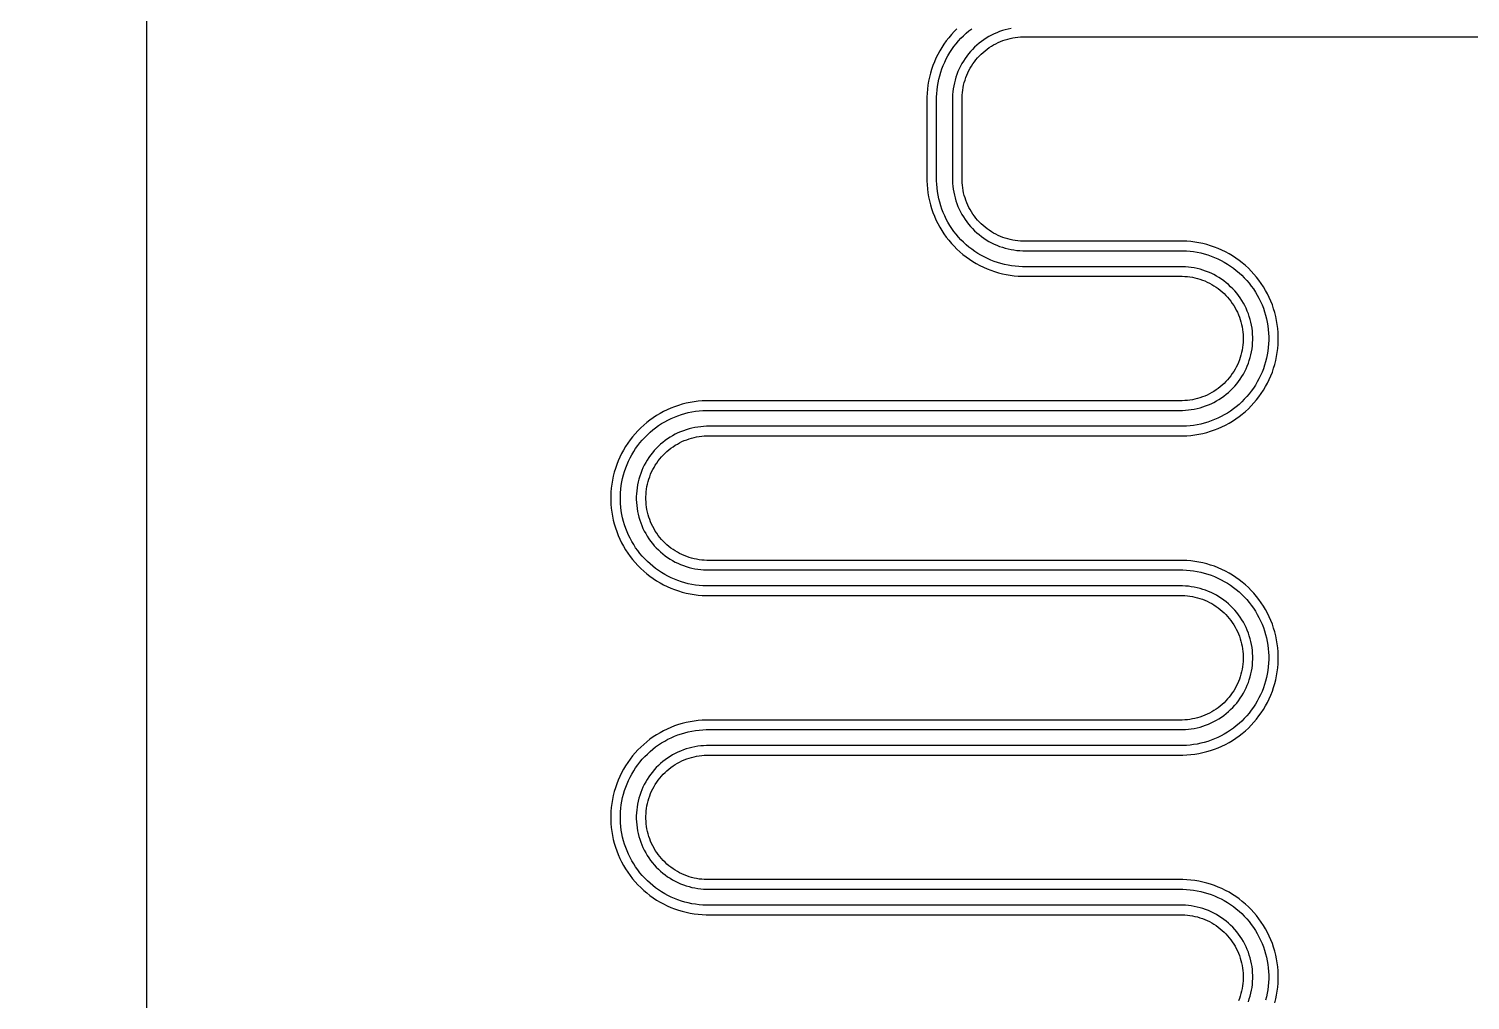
# Model space of a CAD drawing. Extents: x -3354 to 6958, y 9496 to 19808.
# Drawn here: x -1625 to -722, y 14012 to 14620 of the extents above; entities that cross this region are included whole.
import ezdxf

# ---------------------------------------------------------------- set-up
doc = ezdxf.new("R2010")
doc.units = 0
doc.layers.add('L1D0', color=3, linetype='CONTINUOUS')

msp = doc.modelspace()

# ---------------------------------------------------------------- linework, layer by layer
at = {"layer": 'L1D0'}
for points in [[(-2851.17, 15903.013), (-2851.17, 13403.013), (-1551.17, 13403.013), (-1551.17, 14637.013)], [(-1043.412, 14620.038), (-1045.195, 14618.255), (-1046.903, 14616.399), (-1048.533, 14614.475), (-1050.082, 14612.485), (-1051.547, 14610.432), (-1052.927, 14608.321), (-1054.218, 14606.155), (-1055.418, 14603.937), (-1056.526, 14601.671), (-1057.539, 14599.362), (-1058.455, 14597.012), (-1059.274, 14594.627), (-1059.994, 14592.21), (-1060.613, 14589.765), (-1061.13, 14587.297), (-1061.546, 14584.81), (-1061.858, 14582.307), (-1062.066, 14579.794), (-1062.17, 14577.274), (-1062.17, 14524.752), (-1062.066, 14522.232), (-1061.858, 14519.719), (-1061.546, 14517.216), (-1061.13, 14514.729), (-1060.613, 14512.261), (-1059.994, 14509.816), (-1059.274, 14507.399), (-1058.455, 14505.014), (-1057.539, 14502.664), (-1056.526, 14500.355), (-1055.418, 14498.089), (-1054.218, 14495.871), (-1052.927, 14493.705), (-1051.547, 14491.594), (-1050.082, 14489.541), (-1048.533, 14487.551), (-1046.903, 14485.627), (-1045.195, 14483.771), (-1043.412, 14481.988), (-1041.556, 14480.28), (-1039.632, 14478.65), (-1037.642, 14477.101), (-1035.589, 14475.636), (-1033.478, 14474.256), (-1031.312, 14472.965), (-1029.094, 14471.765), (-1026.828, 14470.657), (-1024.519, 14469.644), (-1022.169, 14468.728), (-1019.784, 14467.909), (-1017.367, 14467.189), (-1014.922, 14466.57), (-1012.454, 14466.053), (-1009.967, 14465.637), (-1007.464, 14465.325), (-1004.951, 14465.117), (-1002.431, 14465.013), (-902.165, 14465.013), (-900.554, 14464.946), (-898.947, 14464.813), (-897.347, 14464.614), (-895.757, 14464.348), (-894.179, 14464.018), (-892.616, 14463.622), (-891.07, 14463.162), (-889.545, 14462.638), (-888.043, 14462.052), (-886.567, 14461.404), (-885.118, 14460.696), (-883.7, 14459.929), (-882.315, 14459.103), (-880.965, 14458.222), (-879.653, 14457.285), (-878.381, 14456.294), (-877.15, 14455.252), (-875.964, 14454.16), (-874.824, 14453.02), (-873.732, 14451.834), (-872.69, 14450.603), (-871.699, 14449.331), (-870.762, 14448.019), (-869.881, 14446.669), (-869.055, 14445.284), (-868.288, 14443.866), (-867.58, 14442.417), (-866.932, 14440.941), (-866.346, 14439.439), (-865.822, 14437.914), (-865.362, 14436.368), (-864.966, 14434.805), (-864.636, 14433.227), (-864.37, 14431.637), (-864.171, 14430.037), (-864.038, 14428.43), (-863.971, 14426.819), (-863.971, 14425.207), (-864.038, 14423.596), (-864.171, 14421.989), (-864.37, 14420.389), (-864.636, 14418.799), (-864.966, 14417.221), (-865.362, 14415.658), (-865.822, 14414.112), (-866.346, 14412.587), (-866.932, 14411.085), (-867.58, 14409.609), (-868.288, 14408.16), (-869.055, 14406.742), (-869.881, 14405.357), (-870.762, 14404.007), (-871.699, 14402.695), (-872.69, 14401.423), (-873.732, 14400.192), (-874.824, 14399.006), (-875.964, 14397.866), (-877.15, 14396.774), (-878.381, 14395.732), (-879.653, 14394.741), (-880.965, 14393.804), (-882.315, 14392.923), (-883.7, 14392.097), (-885.118, 14391.33), (-886.567, 14390.622), (-888.043, 14389.974), (-889.545, 14389.388), (-891.07, 14388.864), (-892.616, 14388.404), (-894.179, 14388.008), (-895.757, 14387.678), (-897.347, 14387.412), (-898.947, 14387.213), (-900.554, 14387.08), (-902.165, 14387.013), (-1200.63, 14387.013), (-1203.15, 14386.909), (-1205.663, 14386.701), (-1208.166, 14386.389), (-1210.653, 14385.973), (-1213.121, 14385.456), (-1215.566, 14384.837), (-1217.983, 14384.117), (-1220.368, 14383.298), (-1222.718, 14382.382), (-1225.027, 14381.369), (-1227.293, 14380.261), (-1229.511, 14379.061), (-1231.677, 14377.77), (-1233.788, 14376.39), (-1235.841, 14374.925), (-1237.831, 14373.376), (-1239.755, 14371.746), (-1241.611, 14370.038), (-1243.394, 14368.255), (-1245.102, 14366.399), (-1246.732, 14364.475), (-1248.281, 14362.485), (-1249.746, 14360.432), (-1251.126, 14358.321), (-1252.417, 14356.155), (-1253.617, 14353.937), (-1254.725, 14351.671), (-1255.738, 14349.362), (-1256.654, 14347.012), (-1257.473, 14344.627), (-1258.193, 14342.21), (-1258.812, 14339.765), (-1259.329, 14337.297), (-1259.745, 14334.81), (-1260.057, 14332.307), (-1260.265, 14329.794), (-1260.369, 14327.274), (-1260.369, 14324.752), (-1260.265, 14322.232), (-1260.057, 14319.719), (-1259.745, 14317.216), (-1259.329, 14314.729), (-1258.812, 14312.261), (-1258.193, 14309.816), (-1257.473, 14307.399), (-1256.654, 14305.014), (-1255.738, 14302.664), (-1254.725, 14300.355), (-1253.617, 14298.089), (-1252.417, 14295.871), (-1251.126, 14293.705), (-1249.746, 14291.594), (-1248.281, 14289.541), (-1246.732, 14287.551), (-1245.102, 14285.627), (-1243.394, 14283.771), (-1241.611, 14281.988), (-1239.755, 14280.28), (-1237.831, 14278.65), (-1235.841, 14277.101), (-1233.788, 14275.636), (-1231.677, 14274.256), (-1229.511, 14272.965), (-1227.293, 14271.765), (-1225.027, 14270.657), (-1222.718, 14269.644), (-1220.368, 14268.728), (-1217.983, 14267.909), (-1215.566, 14267.189), (-1213.121, 14266.57), (-1210.653, 14266.053), (-1208.166, 14265.637), (-1205.663, 14265.325), (-1203.15, 14265.117), (-1200.63, 14265.013), (-902.165, 14265.013), (-900.554, 14264.946), (-898.947, 14264.813), (-897.347, 14264.614), (-895.757, 14264.348), (-894.179, 14264.018), (-892.616, 14263.622), (-891.07, 14263.162), (-889.545, 14262.638), (-888.043, 14262.052), (-886.567, 14261.404), (-885.118, 14260.696), (-883.7, 14259.929), (-882.315, 14259.103), (-880.965, 14258.222), (-879.653, 14257.285), (-878.381, 14256.294), (-877.15, 14255.252), (-875.964, 14254.16), (-874.824, 14253.02), (-873.732, 14251.834), (-872.69, 14250.603), (-871.699, 14249.331), (-870.762, 14248.019), (-869.881, 14246.669), (-869.055, 14245.284), (-868.288, 14243.866), (-867.58, 14242.417), (-866.932, 14240.941), (-866.346, 14239.439), (-865.822, 14237.914), (-865.362, 14236.368), (-864.966, 14234.805), (-864.636, 14233.227), (-864.37, 14231.637), (-864.171, 14230.037), (-864.038, 14228.43), (-863.971, 14226.819), (-863.971, 14225.207), (-864.038, 14223.596), (-864.171, 14221.989), (-864.37, 14220.389), (-864.636, 14218.799), (-864.966, 14217.221), (-865.362, 14215.658), (-865.822, 14214.112), (-866.346, 14212.587), (-866.932, 14211.085), (-867.58, 14209.609), (-868.288, 14208.16), (-869.055, 14206.742), (-869.881, 14205.357), (-870.762, 14204.007), (-871.699, 14202.695), (-872.69, 14201.423), (-873.732, 14200.192), (-874.824, 14199.006), (-875.964, 14197.866), (-877.15, 14196.774), (-878.381, 14195.732), (-879.653, 14194.741), (-880.965, 14193.804), (-882.315, 14192.923), (-883.7, 14192.097), (-885.118, 14191.33), (-886.567, 14190.622), (-888.043, 14189.974), (-889.545, 14189.388), (-891.07, 14188.864), (-892.616, 14188.404), (-894.179, 14188.008), (-895.757, 14187.678), (-897.347, 14187.412), (-898.947, 14187.213), (-900.554, 14187.08), (-902.165, 14187.013), (-1200.63, 14187.013), (-1203.15, 14186.909), (-1205.663, 14186.701), (-1208.166, 14186.389), (-1210.653, 14185.973), (-1213.121, 14185.456), (-1215.566, 14184.837), (-1217.983, 14184.117), (-1220.368, 14183.298), (-1222.718, 14182.382), (-1225.027, 14181.369), (-1227.293, 14180.261), (-1229.511, 14179.061), (-1231.677, 14177.77), (-1233.788, 14176.39), (-1235.841, 14174.925), (-1237.831, 14173.376), (-1239.755, 14171.746), (-1241.611, 14170.038), (-1243.394, 14168.255), (-1245.102, 14166.399), (-1246.732, 14164.475), (-1248.281, 14162.485), (-1249.746, 14160.432), (-1251.126, 14158.321), (-1252.417, 14156.155), (-1253.617, 14153.937), (-1254.725, 14151.671), (-1255.738, 14149.362), (-1256.654, 14147.012), (-1257.473, 14144.627), (-1258.193, 14142.21), (-1258.812, 14139.765), (-1259.329, 14137.297), (-1259.745, 14134.81), (-1260.057, 14132.307), (-1260.265, 14129.794), (-1260.369, 14127.274), (-1260.369, 14124.752), (-1260.265, 14122.232), (-1260.057, 14119.719), (-1259.745, 14117.216), (-1259.329, 14114.729), (-1258.812, 14112.261), (-1258.193, 14109.816), (-1257.473, 14107.399), (-1256.654, 14105.014), (-1255.738, 14102.664), (-1254.725, 14100.355), (-1253.617, 14098.089), (-1252.417, 14095.871), (-1251.126, 14093.705), (-1249.746, 14091.594), (-1248.281, 14089.541), (-1246.732, 14087.551), (-1245.102, 14085.627), (-1243.394, 14083.771), (-1241.611, 14081.988), (-1239.755, 14080.28), (-1237.831, 14078.65), (-1235.841, 14077.101), (-1233.788, 14075.636), (-1231.677, 14074.256), (-1229.511, 14072.965), (-1227.293, 14071.765), (-1225.027, 14070.657), (-1222.718, 14069.644), (-1220.368, 14068.728), (-1217.983, 14067.909), (-1215.566, 14067.189), (-1213.121, 14066.57), (-1210.653, 14066.053), (-1208.166, 14065.637), (-1205.663, 14065.325), (-1203.15, 14065.117), (-1200.63, 14065.013), (-902.165, 14065.013), (-900.554, 14064.946), (-898.947, 14064.813), (-897.347, 14064.614), (-895.757, 14064.348), (-894.179, 14064.018), (-892.616, 14063.622), (-891.07, 14063.162), (-889.545, 14062.638), (-888.043, 14062.052), (-886.567, 14061.404), (-885.118, 14060.696), (-883.7, 14059.929), (-882.315, 14059.103), (-880.965, 14058.222), (-879.653, 14057.285), (-878.381, 14056.294), (-877.15, 14055.252), (-875.964, 14054.16), (-874.824, 14053.02), (-873.732, 14051.834), (-872.69, 14050.603), (-871.699, 14049.331), (-870.762, 14048.019), (-869.881, 14046.669), (-869.055, 14045.284), (-868.288, 14043.866), (-867.58, 14042.417), (-866.932, 14040.941), (-866.346, 14039.439), (-865.822, 14037.914), (-865.362, 14036.368), (-864.966, 14034.805), (-864.636, 14033.227), (-864.37, 14031.637), (-864.171, 14030.037), (-864.038, 14028.43), (-863.971, 14026.819), (-863.971, 14025.207), (-864.038, 14023.596), (-864.171, 14021.989), (-864.37, 14020.389), (-864.636, 14018.799), (-864.966, 14017.221), (-865.362, 14015.658), (-865.822, 14014.112), (-866.346, 14012.587), (-866.932, 14011.085)], [(-860.711, 14010.522), (-860.107, 14012.281), (-859.576, 14014.064), (-859.12, 14015.868), (-858.738, 14017.689), (-858.432, 14019.524), (-858.202, 14021.37), (-858.048, 14023.224), (-857.971, 14025.083), (-857.971, 14026.943), (-858.048, 14028.802), (-858.202, 14030.656), (-858.432, 14032.502), (-858.738, 14034.337), (-859.12, 14036.158), (-859.576, 14037.962), (-860.107, 14039.745), (-860.711, 14041.504), (-861.388, 14043.237), (-862.135, 14044.941), (-862.952, 14046.613), (-863.837, 14048.249), (-864.79, 14049.847), (-865.807, 14051.404), (-866.888, 14052.919), (-868.031, 14054.387), (-869.233, 14055.806), (-870.493, 14057.175), (-871.809, 14058.491), (-873.178, 14059.751), (-874.597, 14060.953), (-876.065, 14062.096), (-877.58, 14063.177), (-879.137, 14064.194), (-880.735, 14065.147), (-882.371, 14066.032), (-884.043, 14066.849), (-885.747, 14067.596), (-887.48, 14068.273), (-889.239, 14068.877), (-891.022, 14069.408), (-892.826, 14069.864), (-894.647, 14070.246), (-896.482, 14070.552), (-898.328, 14070.782), (-900.182, 14070.936), (-902.041, 14071.013), (-1200.506, 14071.013), (-1202.778, 14071.107), (-1205.044, 14071.295), (-1207.3, 14071.576), (-1209.543, 14071.95), (-1211.769, 14072.417), (-1213.973, 14072.975), (-1216.152, 14073.624), (-1218.303, 14074.362), (-1220.421, 14075.189), (-1222.503, 14076.102), (-1224.546, 14077.101), (-1226.546, 14078.183), (-1228.499, 14079.347), (-1230.403, 14080.591), (-1232.254, 14081.912), (-1234.048, 14083.309), (-1235.783, 14084.778), (-1237.456, 14086.318), (-1239.064, 14087.926), (-1240.604, 14089.599), (-1242.073, 14091.334), (-1243.47, 14093.128), (-1244.791, 14094.979), (-1246.035, 14096.883), (-1247.199, 14098.836), (-1248.281, 14100.836), (-1249.28, 14102.879), (-1250.193, 14104.961), (-1251.02, 14107.079), (-1251.758, 14109.23), (-1252.407, 14111.409), (-1252.965, 14113.613), (-1253.432, 14115.839), (-1253.806, 14118.082), (-1254.087, 14120.338), (-1254.275, 14122.604), (-1254.369, 14124.876), (-1254.369, 14127.15), (-1254.275, 14129.422), (-1254.087, 14131.688), (-1253.806, 14133.944), (-1253.432, 14136.187), (-1252.965, 14138.413), (-1252.407, 14140.617), (-1251.758, 14142.796), (-1251.02, 14144.947), (-1250.193, 14147.065), (-1249.28, 14149.147), (-1248.281, 14151.19), (-1247.199, 14153.19), (-1246.035, 14155.143), (-1244.791, 14157.047), (-1243.47, 14158.898), (-1242.073, 14160.692), (-1240.604, 14162.427), (-1239.064, 14164.1), (-1237.456, 14165.708), (-1235.783, 14167.248), (-1234.048, 14168.717), (-1232.254, 14170.114), (-1230.403, 14171.435), (-1228.499, 14172.679), (-1226.546, 14173.843), (-1224.546, 14174.925), (-1222.503, 14175.924), (-1220.421, 14176.837), (-1218.303, 14177.664), (-1216.152, 14178.402), (-1213.973, 14179.051), (-1211.769, 14179.609), (-1209.543, 14180.076), (-1207.3, 14180.45), (-1205.044, 14180.731), (-1202.778, 14180.919), (-1200.506, 14181.013), (-902.041, 14181.013), (-900.182, 14181.09), (-898.328, 14181.244), (-896.482, 14181.474), (-894.647, 14181.78), (-892.826, 14182.162), (-891.022, 14182.618), (-889.239, 14183.149), (-887.48, 14183.753), (-885.747, 14184.43), (-884.043, 14185.177), (-882.371, 14185.994), (-880.735, 14186.879), (-879.137, 14187.832), (-877.58, 14188.849), (-876.065, 14189.93), (-874.597, 14191.073), (-873.178, 14192.275), (-871.809, 14193.535), (-870.493, 14194.851), (-869.233, 14196.22), (-868.031, 14197.639), (-866.888, 14199.107), (-865.807, 14200.622), (-864.79, 14202.179), (-863.837, 14203.777), (-862.952, 14205.413), (-862.135, 14207.085), (-861.388, 14208.789), (-860.711, 14210.522), (-860.107, 14212.281), (-859.576, 14214.064), (-859.12, 14215.868), (-858.738, 14217.689), (-858.432, 14219.524), (-858.202, 14221.37), (-858.048, 14223.224), (-857.971, 14225.083), (-857.971, 14226.943), (-858.048, 14228.802), (-858.202, 14230.656), (-858.432, 14232.502), (-858.738, 14234.337), (-859.12, 14236.158), (-859.576, 14237.962), (-860.107, 14239.745), (-860.711, 14241.504), (-861.388, 14243.237), (-862.135, 14244.941), (-862.952, 14246.613), (-863.837, 14248.249), (-864.79, 14249.847), (-865.807, 14251.404), (-866.888, 14252.919), (-868.031, 14254.387), (-869.233, 14255.806), (-870.493, 14257.175), (-871.809, 14258.491), (-873.178, 14259.751), (-874.597, 14260.953), (-876.065, 14262.096), (-877.58, 14263.177), (-879.137, 14264.194), (-880.735, 14265.147), (-882.371, 14266.032), (-884.043, 14266.849), (-885.747, 14267.596), (-887.48, 14268.273), (-889.239, 14268.877), (-891.022, 14269.408), (-892.826, 14269.864), (-894.647, 14270.246), (-896.482, 14270.552), (-898.328, 14270.782), (-900.182, 14270.936), (-902.041, 14271.013), (-1200.506, 14271.013), (-1202.778, 14271.107), (-1205.044, 14271.295), (-1207.3, 14271.576), (-1209.543, 14271.95), (-1211.769, 14272.417), (-1213.973, 14272.975), (-1216.152, 14273.624), (-1218.303, 14274.362), (-1220.421, 14275.189), (-1222.503, 14276.102), (-1224.546, 14277.101), (-1226.546, 14278.183), (-1228.499, 14279.347), (-1230.403, 14280.591), (-1232.254, 14281.912), (-1234.048, 14283.309), (-1235.783, 14284.778), (-1237.456, 14286.318), (-1239.064, 14287.926), (-1240.604, 14289.599), (-1242.073, 14291.334), (-1243.47, 14293.128), (-1244.791, 14294.979), (-1246.035, 14296.883), (-1247.199, 14298.836), (-1248.281, 14300.836), (-1249.28, 14302.879), (-1250.193, 14304.961), (-1251.02, 14307.079), (-1251.758, 14309.23), (-1252.407, 14311.409), (-1252.965, 14313.613), (-1253.432, 14315.839), (-1253.806, 14318.082), (-1254.087, 14320.338), (-1254.275, 14322.604), (-1254.369, 14324.876), (-1254.369, 14327.15), (-1254.275, 14329.422), (-1254.087, 14331.688), (-1253.806, 14333.944), (-1253.432, 14336.187), (-1252.965, 14338.413), (-1252.407, 14340.617), (-1251.758, 14342.796), (-1251.02, 14344.947), (-1250.193, 14347.065), (-1249.28, 14349.147), (-1248.281, 14351.19), (-1247.199, 14353.19), (-1246.035, 14355.143), (-1244.791, 14357.047), (-1243.47, 14358.898), (-1242.073, 14360.692), (-1240.604, 14362.427), (-1239.064, 14364.1), (-1237.456, 14365.708), (-1235.783, 14367.248), (-1234.048, 14368.717), (-1232.254, 14370.114), (-1230.403, 14371.435), (-1228.499, 14372.679), (-1226.546, 14373.843), (-1224.546, 14374.925), (-1222.503, 14375.924), (-1220.421, 14376.837), (-1218.303, 14377.664), (-1216.152, 14378.402), (-1213.973, 14379.051), (-1211.769, 14379.609), (-1209.543, 14380.076), (-1207.3, 14380.45), (-1205.044, 14380.731), (-1202.778, 14380.919), (-1200.506, 14381.013), (-902.041, 14381.013), (-900.182, 14381.09), (-898.328, 14381.244), (-896.482, 14381.474), (-894.647, 14381.78), (-892.826, 14382.162), (-891.022, 14382.618), (-889.239, 14383.149), (-887.48, 14383.753), (-885.747, 14384.43), (-884.043, 14385.177), (-882.371, 14385.994), (-880.735, 14386.879), (-879.137, 14387.832), (-877.58, 14388.849), (-876.065, 14389.93), (-874.597, 14391.073), (-873.178, 14392.275), (-871.809, 14393.535), (-870.493, 14394.851), (-869.233, 14396.22), (-868.031, 14397.639), (-866.888, 14399.107), (-865.807, 14400.622), (-864.79, 14402.179), (-863.837, 14403.777), (-862.952, 14405.413), (-862.135, 14407.085), (-861.388, 14408.789), (-860.711, 14410.522), (-860.107, 14412.281), (-859.576, 14414.064), (-859.12, 14415.868), (-858.738, 14417.689), (-858.432, 14419.524), (-858.202, 14421.37), (-858.048, 14423.224), (-857.971, 14425.083), (-857.971, 14426.943), (-858.048, 14428.802), (-858.202, 14430.656), (-858.432, 14432.502), (-858.738, 14434.337), (-859.12, 14436.158), (-859.576, 14437.962), (-860.107, 14439.745), (-860.711, 14441.504), (-861.388, 14443.237), (-862.135, 14444.941), (-862.952, 14446.613), (-863.837, 14448.249), (-864.79, 14449.847), (-865.807, 14451.404), (-866.888, 14452.919), (-868.031, 14454.387), (-869.233, 14455.806), (-870.493, 14457.175), (-871.809, 14458.491), (-873.178, 14459.751), (-874.597, 14460.953), (-876.065, 14462.096), (-877.58, 14463.177), (-879.137, 14464.194), (-880.735, 14465.147), (-882.371, 14466.032), (-884.043, 14466.849), (-885.747, 14467.596), (-887.48, 14468.273), (-889.239, 14468.877), (-891.022, 14469.408), (-892.826, 14469.864), (-894.647, 14470.246), (-896.482, 14470.552), (-898.328, 14470.782), (-900.182, 14470.936), (-902.041, 14471.013), (-1002.307, 14471.013), (-1004.579, 14471.107), (-1006.845, 14471.295), (-1009.101, 14471.576), (-1011.344, 14471.95), (-1013.57, 14472.417), (-1015.774, 14472.975), (-1017.953, 14473.624), (-1020.104, 14474.362), (-1022.222, 14475.189), (-1024.304, 14476.102), (-1026.347, 14477.101), (-1028.347, 14478.183), (-1030.3, 14479.347), (-1032.204, 14480.591), (-1034.055, 14481.912), (-1035.849, 14483.309), (-1037.584, 14484.778), (-1039.257, 14486.318), (-1040.865, 14487.926), (-1042.405, 14489.599), (-1043.874, 14491.334), (-1045.271, 14493.128), (-1046.592, 14494.979), (-1047.836, 14496.883), (-1049, 14498.836), (-1050.082, 14500.836), (-1051.081, 14502.879), (-1051.994, 14504.961), (-1052.821, 14507.079), (-1053.559, 14509.23), (-1054.208, 14511.409), (-1054.766, 14513.613), (-1055.233, 14515.839), (-1055.607, 14518.082), (-1055.888, 14520.338), (-1056.076, 14522.604), (-1056.17, 14524.876), (-1056.17, 14577.15), (-1056.076, 14579.422), (-1055.888, 14581.688), (-1055.607, 14583.944), (-1055.233, 14586.187), (-1054.766, 14588.413), (-1054.208, 14590.617), (-1053.559, 14592.796), (-1052.821, 14594.947), (-1051.994, 14597.065), (-1051.081, 14599.147), (-1050.082, 14601.19), (-1049, 14603.19), (-1047.836, 14605.143), (-1046.592, 14607.047), (-1045.271, 14608.898), (-1043.874, 14610.692), (-1042.405, 14612.427), (-1040.865, 14614.1), (-1039.257, 14615.708), (-1037.584, 14617.248), (-1035.849, 14618.717), (-1034.055, 14620.114)], [(-1009.494, 14620.246), (-1011.315, 14619.864), (-1013.119, 14619.408), (-1014.902, 14618.877), (-1016.661, 14618.273), (-1018.394, 14617.596), (-1020.098, 14616.849), (-1021.77, 14616.032), (-1023.406, 14615.147), (-1025.004, 14614.194), (-1026.561, 14613.177), (-1028.076, 14612.096), (-1029.544, 14610.953), (-1030.963, 14609.751), (-1032.332, 14608.491), (-1033.648, 14607.175), (-1034.908, 14605.806), (-1036.11, 14604.387), (-1037.253, 14602.919), (-1038.334, 14601.404), (-1039.351, 14599.847), (-1040.304, 14598.249), (-1041.189, 14596.613), (-1042.006, 14594.941), (-1042.753, 14593.237), (-1043.43, 14591.504), (-1044.034, 14589.745), (-1044.565, 14587.962), (-1045.021, 14586.158), (-1045.403, 14584.337), (-1045.709, 14582.502), (-1045.939, 14580.656), (-1046.093, 14578.802), (-1046.17, 14576.943), (-1046.17, 14525.083), (-1046.093, 14523.224), (-1045.939, 14521.37), (-1045.709, 14519.524), (-1045.403, 14517.689), (-1045.021, 14515.868), (-1044.565, 14514.064), (-1044.034, 14512.281), (-1043.43, 14510.522), (-1042.753, 14508.789), (-1042.006, 14507.085), (-1041.189, 14505.413), (-1040.304, 14503.777), (-1039.351, 14502.179), (-1038.334, 14500.622), (-1037.253, 14499.107), (-1036.11, 14497.639), (-1034.908, 14496.22), (-1033.648, 14494.851), (-1032.332, 14493.535), (-1030.963, 14492.275), (-1029.544, 14491.073), (-1028.076, 14489.93), (-1026.561, 14488.849), (-1025.004, 14487.832), (-1023.406, 14486.879), (-1021.77, 14485.994), (-1020.098, 14485.177), (-1018.394, 14484.43), (-1016.661, 14483.753), (-1014.902, 14483.149), (-1013.119, 14482.618), (-1011.315, 14482.162), (-1009.494, 14481.78), (-1007.659, 14481.474), (-1005.813, 14481.244), (-1003.959, 14481.09), (-1002.1, 14481.013), (-901.834, 14481.013), (-899.562, 14480.919), (-897.296, 14480.731), (-895.04, 14480.45), (-892.797, 14480.076), (-890.571, 14479.609), (-888.367, 14479.051), (-886.188, 14478.402), (-884.037, 14477.664), (-881.919, 14476.837), (-879.837, 14475.924), (-877.794, 14474.925), (-875.794, 14473.843), (-873.841, 14472.679), (-871.937, 14471.435), (-870.086, 14470.114), (-868.292, 14468.717), (-866.557, 14467.248), (-864.884, 14465.708), (-863.276, 14464.1), (-861.736, 14462.427), (-860.267, 14460.692), (-858.87, 14458.898), (-857.549, 14457.047), (-856.305, 14455.143), (-855.141, 14453.19), (-854.059, 14451.19), (-853.06, 14449.147), (-852.147, 14447.065), (-851.32, 14444.947), (-850.582, 14442.796), (-849.933, 14440.617), (-849.375, 14438.413), (-848.908, 14436.187), (-848.534, 14433.944), (-848.253, 14431.688), (-848.065, 14429.422), (-847.971, 14427.15), (-847.971, 14424.876), (-848.065, 14422.604), (-848.253, 14420.338), (-848.534, 14418.082), (-848.908, 14415.839), (-849.375, 14413.613), (-849.933, 14411.409), (-850.582, 14409.23), (-851.32, 14407.079), (-852.147, 14404.961), (-853.06, 14402.879), (-854.059, 14400.836), (-855.141, 14398.836), (-856.305, 14396.883), (-857.549, 14394.979), (-858.87, 14393.128), (-860.267, 14391.334), (-861.736, 14389.599), (-863.276, 14387.926), (-864.884, 14386.318), (-866.557, 14384.778), (-868.292, 14383.309), (-870.086, 14381.912), (-871.937, 14380.591), (-873.841, 14379.347), (-875.794, 14378.183), (-877.794, 14377.101), (-879.837, 14376.102), (-881.919, 14375.189), (-884.037, 14374.362), (-886.188, 14373.624), (-888.367, 14372.975), (-890.571, 14372.417), (-892.797, 14371.95), (-895.04, 14371.576), (-897.296, 14371.295), (-899.562, 14371.107), (-901.834, 14371.013), (-1200.299, 14371.013), (-1202.158, 14370.936), (-1204.012, 14370.782), (-1205.858, 14370.552), (-1207.693, 14370.246), (-1209.514, 14369.864), (-1211.318, 14369.408), (-1213.101, 14368.877), (-1214.86, 14368.273), (-1216.593, 14367.596), (-1218.297, 14366.849), (-1219.969, 14366.032), (-1221.605, 14365.147), (-1223.203, 14364.194), (-1224.76, 14363.177), (-1226.275, 14362.096), (-1227.743, 14360.953), (-1229.162, 14359.751), (-1230.531, 14358.491), (-1231.847, 14357.175), (-1233.107, 14355.806), (-1234.309, 14354.387), (-1235.452, 14352.919), (-1236.533, 14351.404), (-1237.55, 14349.847), (-1238.503, 14348.249), (-1239.388, 14346.613), (-1240.205, 14344.941), (-1240.952, 14343.237), (-1241.629, 14341.504), (-1242.233, 14339.745), (-1242.764, 14337.962), (-1243.22, 14336.158), (-1243.602, 14334.337), (-1243.908, 14332.502), (-1244.138, 14330.656), (-1244.292, 14328.802), (-1244.369, 14326.943), (-1244.369, 14325.083), (-1244.292, 14323.224), (-1244.138, 14321.37), (-1243.908, 14319.524), (-1243.602, 14317.689), (-1243.22, 14315.868), (-1242.764, 14314.064), (-1242.233, 14312.281), (-1241.629, 14310.522), (-1240.952, 14308.789), (-1240.205, 14307.085), (-1239.388, 14305.413), (-1238.503, 14303.777), (-1237.55, 14302.179), (-1236.533, 14300.622), (-1235.452, 14299.107), (-1234.309, 14297.639), (-1233.107, 14296.22), (-1231.847, 14294.851), (-1230.531, 14293.535), (-1229.162, 14292.275), (-1227.743, 14291.073), (-1226.275, 14289.93), (-1224.76, 14288.849), (-1223.203, 14287.832), (-1221.605, 14286.879), (-1219.969, 14285.994), (-1218.297, 14285.177), (-1216.593, 14284.43), (-1214.86, 14283.753), (-1213.101, 14283.149), (-1211.318, 14282.618), (-1209.514, 14282.162), (-1207.693, 14281.78), (-1205.858, 14281.474), (-1204.012, 14281.244), (-1202.158, 14281.09), (-1200.299, 14281.013), (-901.834, 14281.013), (-899.562, 14280.919), (-897.296, 14280.731), (-895.04, 14280.45), (-892.797, 14280.076), (-890.571, 14279.609), (-888.367, 14279.051), (-886.188, 14278.402), (-884.037, 14277.664), (-881.919, 14276.837), (-879.837, 14275.924), (-877.794, 14274.925), (-875.794, 14273.843), (-873.841, 14272.679), (-871.937, 14271.435), (-870.086, 14270.114), (-868.292, 14268.717), (-866.557, 14267.248), (-864.884, 14265.708), (-863.276, 14264.1), (-861.736, 14262.427), (-860.267, 14260.692), (-858.87, 14258.898), (-857.549, 14257.047), (-856.305, 14255.143), (-855.141, 14253.19), (-854.059, 14251.19), (-853.06, 14249.147), (-852.147, 14247.065), (-851.32, 14244.947), (-850.582, 14242.796), (-849.933, 14240.617), (-849.375, 14238.413), (-848.908, 14236.187), (-848.534, 14233.944), (-848.253, 14231.688), (-848.065, 14229.422), (-847.971, 14227.15), (-847.971, 14224.876), (-848.065, 14222.604), (-848.253, 14220.338), (-848.534, 14218.082), (-848.908, 14215.839), (-849.375, 14213.613), (-849.933, 14211.409), (-850.582, 14209.23), (-851.32, 14207.079), (-852.147, 14204.961), (-853.06, 14202.879), (-854.059, 14200.836), (-855.141, 14198.836), (-856.305, 14196.883), (-857.549, 14194.979), (-858.87, 14193.128), (-860.267, 14191.334), (-861.736, 14189.599), (-863.276, 14187.926), (-864.884, 14186.318), (-866.557, 14184.778), (-868.292, 14183.309), (-870.086, 14181.912), (-871.937, 14180.591), (-873.841, 14179.347), (-875.794, 14178.183), (-877.794, 14177.101), (-879.837, 14176.102), (-881.919, 14175.189), (-884.037, 14174.362), (-886.188, 14173.624), (-888.367, 14172.975), (-890.571, 14172.417), (-892.797, 14171.95), (-895.04, 14171.576), (-897.296, 14171.295), (-899.562, 14171.107), (-901.834, 14171.013), (-1200.299, 14171.013), (-1202.158, 14170.936), (-1204.012, 14170.782), (-1205.858, 14170.552), (-1207.693, 14170.246), (-1209.514, 14169.864), (-1211.318, 14169.408), (-1213.101, 14168.877), (-1214.86, 14168.273), (-1216.593, 14167.596), (-1218.297, 14166.849), (-1219.969, 14166.032), (-1221.605, 14165.147), (-1223.203, 14164.194), (-1224.76, 14163.177), (-1226.275, 14162.096), (-1227.743, 14160.953), (-1229.162, 14159.751), (-1230.531, 14158.491), (-1231.847, 14157.175), (-1233.107, 14155.806), (-1234.309, 14154.387), (-1235.452, 14152.919), (-1236.533, 14151.404), (-1237.55, 14149.847), (-1238.503, 14148.249), (-1239.388, 14146.613), (-1240.205, 14144.941), (-1240.952, 14143.237), (-1241.629, 14141.504), (-1242.233, 14139.745), (-1242.764, 14137.962), (-1243.22, 14136.158), (-1243.602, 14134.337), (-1243.908, 14132.502), (-1244.138, 14130.656), (-1244.292, 14128.802), (-1244.369, 14126.943), (-1244.369, 14125.083), (-1244.292, 14123.224), (-1244.138, 14121.37), (-1243.908, 14119.524), (-1243.602, 14117.689), (-1243.22, 14115.868), (-1242.764, 14114.064), (-1242.233, 14112.281), (-1241.629, 14110.522), (-1240.952, 14108.789), (-1240.205, 14107.085), (-1239.388, 14105.413), (-1238.503, 14103.777), (-1237.55, 14102.179), (-1236.533, 14100.622), (-1235.452, 14099.107), (-1234.309, 14097.639), (-1233.107, 14096.22), (-1231.847, 14094.851), (-1230.531, 14093.535), (-1229.162, 14092.275), (-1227.743, 14091.073), (-1226.275, 14089.93), (-1224.76, 14088.849), (-1223.203, 14087.832), (-1221.605, 14086.879), (-1219.969, 14085.994), (-1218.297, 14085.177), (-1216.593, 14084.43), (-1214.86, 14083.753), (-1213.101, 14083.149), (-1211.318, 14082.618), (-1209.514, 14082.162), (-1207.693, 14081.78), (-1205.858, 14081.474), (-1204.012, 14081.244), (-1202.158, 14081.09), (-1200.299, 14081.013), (-901.834, 14081.013), (-899.562, 14080.919), (-897.296, 14080.731), (-895.04, 14080.45), (-892.797, 14080.076), (-890.571, 14079.609), (-888.367, 14079.051), (-886.188, 14078.402), (-884.037, 14077.664), (-881.919, 14076.837), (-879.837, 14075.924), (-877.794, 14074.925), (-875.794, 14073.843), (-873.841, 14072.679), (-871.937, 14071.435), (-870.086, 14070.114), (-868.292, 14068.717), (-866.557, 14067.248), (-864.884, 14065.708), (-863.276, 14064.1), (-861.736, 14062.427), (-860.267, 14060.692), (-858.87, 14058.898), (-857.549, 14057.047), (-856.305, 14055.143), (-855.141, 14053.19), (-854.059, 14051.19), (-853.06, 14049.147), (-852.147, 14047.065), (-851.32, 14044.947), (-850.582, 14042.796), (-849.933, 14040.617), (-849.375, 14038.413), (-848.908, 14036.187), (-848.534, 14033.944), (-848.253, 14031.688), (-848.065, 14029.422), (-847.971, 14027.15), (-847.971, 14024.876), (-848.065, 14022.604), (-848.253, 14020.338), (-848.534, 14018.082), (-848.908, 14015.839), (-849.375, 14013.613), (-849.933, 14011.409)], [(-844.147, 14009.816), (-843.528, 14012.261), (-843.011, 14014.729), (-842.595, 14017.216), (-842.283, 14019.719), (-842.075, 14022.232), (-841.971, 14024.752), (-841.971, 14027.274), (-842.075, 14029.794), (-842.283, 14032.307), (-842.595, 14034.81), (-843.011, 14037.297), (-843.528, 14039.765), (-844.147, 14042.21), (-844.867, 14044.627), (-845.686, 14047.012), (-846.602, 14049.362), (-847.615, 14051.671), (-848.723, 14053.937), (-849.923, 14056.155), (-851.214, 14058.321), (-852.594, 14060.432), (-854.059, 14062.485), (-855.608, 14064.475), (-857.238, 14066.399), (-858.946, 14068.255), (-860.729, 14070.038), (-862.585, 14071.746), (-864.509, 14073.376), (-866.499, 14074.925), (-868.552, 14076.39), (-870.663, 14077.77), (-872.829, 14079.061), (-875.047, 14080.261), (-877.313, 14081.369), (-879.622, 14082.382), (-881.972, 14083.298), (-884.357, 14084.117), (-886.774, 14084.837), (-889.219, 14085.456), (-891.687, 14085.973), (-894.174, 14086.389), (-896.677, 14086.701), (-899.19, 14086.909), (-901.71, 14087.013), (-1200.175, 14087.013), (-1201.786, 14087.08), (-1203.393, 14087.213), (-1204.993, 14087.412), (-1206.583, 14087.678), (-1208.161, 14088.008), (-1209.724, 14088.404), (-1211.27, 14088.864), (-1212.795, 14089.388), (-1214.297, 14089.974), (-1215.773, 14090.622), (-1217.222, 14091.33), (-1218.64, 14092.097), (-1220.025, 14092.923), (-1221.375, 14093.804), (-1222.687, 14094.741), (-1223.959, 14095.732), (-1225.19, 14096.774), (-1226.376, 14097.866), (-1227.516, 14099.006), (-1228.608, 14100.192), (-1229.65, 14101.423), (-1230.641, 14102.695), (-1231.578, 14104.007), (-1232.459, 14105.357), (-1233.285, 14106.742), (-1234.052, 14108.16), (-1234.76, 14109.609), (-1235.408, 14111.085), (-1235.994, 14112.587), (-1236.518, 14114.112), (-1236.978, 14115.658), (-1237.374, 14117.221), (-1237.704, 14118.799), (-1237.97, 14120.389), (-1238.169, 14121.989), (-1238.302, 14123.596), (-1238.369, 14125.207), (-1238.369, 14126.819), (-1238.302, 14128.43), (-1238.169, 14130.037), (-1237.97, 14131.637), (-1237.704, 14133.227), (-1237.374, 14134.805), (-1236.978, 14136.368), (-1236.518, 14137.914), (-1235.994, 14139.439), (-1235.408, 14140.941), (-1234.76, 14142.417), (-1234.052, 14143.866), (-1233.285, 14145.284), (-1232.459, 14146.669), (-1231.578, 14148.019), (-1230.641, 14149.331), (-1229.65, 14150.603), (-1228.608, 14151.834), (-1227.516, 14153.02), (-1226.376, 14154.16), (-1225.19, 14155.252), (-1223.959, 14156.294), (-1222.687, 14157.285), (-1221.375, 14158.222), (-1220.025, 14159.103), (-1218.64, 14159.929), (-1217.222, 14160.696), (-1215.773, 14161.404), (-1214.297, 14162.052), (-1212.795, 14162.638), (-1211.27, 14163.162), (-1209.724, 14163.622), (-1208.161, 14164.018), (-1206.583, 14164.348), (-1204.993, 14164.614), (-1203.393, 14164.813), (-1201.786, 14164.946), (-1200.175, 14165.013), (-901.71, 14165.013), (-899.19, 14165.117), (-896.677, 14165.325), (-894.174, 14165.637), (-891.687, 14166.053), (-889.219, 14166.57), (-886.774, 14167.189), (-884.357, 14167.909), (-881.972, 14168.728), (-879.622, 14169.644), (-877.313, 14170.657), (-875.047, 14171.765), (-872.829, 14172.965), (-870.663, 14174.256), (-868.552, 14175.636), (-866.499, 14177.101), (-864.509, 14178.65), (-862.585, 14180.28), (-860.729, 14181.988), (-858.946, 14183.771), (-857.238, 14185.627), (-855.608, 14187.551), (-854.059, 14189.541), (-852.594, 14191.594), (-851.214, 14193.705), (-849.923, 14195.871), (-848.723, 14198.089), (-847.615, 14200.355), (-846.602, 14202.664), (-845.686, 14205.014), (-844.867, 14207.399), (-844.147, 14209.816), (-843.528, 14212.261), (-843.011, 14214.729), (-842.595, 14217.216), (-842.283, 14219.719), (-842.075, 14222.232), (-841.971, 14224.752), (-841.971, 14227.274), (-842.075, 14229.794), (-842.283, 14232.307), (-842.595, 14234.81), (-843.011, 14237.297), (-843.528, 14239.765), (-844.147, 14242.21), (-844.867, 14244.627), (-845.686, 14247.012), (-846.602, 14249.362), (-847.615, 14251.671), (-848.723, 14253.937), (-849.923, 14256.155), (-851.214, 14258.321), (-852.594, 14260.432), (-854.059, 14262.485), (-855.608, 14264.475), (-857.238, 14266.399), (-858.946, 14268.255), (-860.729, 14270.038), (-862.585, 14271.746), (-864.509, 14273.376), (-866.499, 14274.925), (-868.552, 14276.39), (-870.663, 14277.77), (-872.829, 14279.061), (-875.047, 14280.261), (-877.313, 14281.369), (-879.622, 14282.382), (-881.972, 14283.298), (-884.357, 14284.117), (-886.774, 14284.837), (-889.219, 14285.456), (-891.687, 14285.973), (-894.174, 14286.389), (-896.677, 14286.701), (-899.19, 14286.909), (-901.71, 14287.013), (-1200.175, 14287.013), (-1201.786, 14287.08), (-1203.393, 14287.213), (-1204.993, 14287.412), (-1206.583, 14287.678), (-1208.161, 14288.008), (-1209.724, 14288.404), (-1211.27, 14288.864), (-1212.795, 14289.388), (-1214.297, 14289.974), (-1215.773, 14290.622), (-1217.222, 14291.33), (-1218.64, 14292.097), (-1220.025, 14292.923), (-1221.375, 14293.804), (-1222.687, 14294.741), (-1223.959, 14295.732), (-1225.19, 14296.774), (-1226.376, 14297.866), (-1227.516, 14299.006), (-1228.608, 14300.192), (-1229.65, 14301.423), (-1230.641, 14302.695), (-1231.578, 14304.007), (-1232.459, 14305.357), (-1233.285, 14306.742), (-1234.052, 14308.16), (-1234.76, 14309.609), (-1235.408, 14311.085), (-1235.994, 14312.587), (-1236.518, 14314.112), (-1236.978, 14315.658), (-1237.374, 14317.221), (-1237.704, 14318.799), (-1237.97, 14320.389), (-1238.169, 14321.989), (-1238.302, 14323.596), (-1238.369, 14325.207), (-1238.369, 14326.819), (-1238.302, 14328.43), (-1238.169, 14330.037), (-1237.97, 14331.637), (-1237.704, 14333.227), (-1237.374, 14334.805), (-1236.978, 14336.368), (-1236.518, 14337.914), (-1235.994, 14339.439), (-1235.408, 14340.941), (-1234.76, 14342.417), (-1234.052, 14343.866), (-1233.285, 14345.284), (-1232.459, 14346.669), (-1231.578, 14348.019), (-1230.641, 14349.331), (-1229.65, 14350.603), (-1228.608, 14351.834), (-1227.516, 14353.02), (-1226.376, 14354.16), (-1225.19, 14355.252), (-1223.959, 14356.294), (-1222.687, 14357.285), (-1221.375, 14358.222), (-1220.025, 14359.103), (-1218.64, 14359.929), (-1217.222, 14360.696), (-1215.773, 14361.404), (-1214.297, 14362.052), (-1212.795, 14362.638), (-1211.27, 14363.162), (-1209.724, 14363.622), (-1208.161, 14364.018), (-1206.583, 14364.348), (-1204.993, 14364.614), (-1203.393, 14364.813), (-1201.786, 14364.946), (-1200.175, 14365.013), (-901.71, 14365.013), (-899.19, 14365.117), (-896.677, 14365.325), (-894.174, 14365.637), (-891.687, 14366.053), (-889.219, 14366.57), (-886.774, 14367.189), (-884.357, 14367.909), (-881.972, 14368.728), (-879.622, 14369.644), (-877.313, 14370.657), (-875.047, 14371.765), (-872.829, 14372.965), (-870.663, 14374.256), (-868.552, 14375.636), (-866.499, 14377.101), (-864.509, 14378.65), (-862.585, 14380.28), (-860.729, 14381.988), (-858.946, 14383.771), (-857.238, 14385.627), (-855.608, 14387.551), (-854.059, 14389.541), (-852.594, 14391.594), (-851.214, 14393.705), (-849.923, 14395.871), (-848.723, 14398.089), (-847.615, 14400.355), (-846.602, 14402.664), (-845.686, 14405.014), (-844.867, 14407.399), (-844.147, 14409.816), (-843.528, 14412.261), (-843.011, 14414.729), (-842.595, 14417.216), (-842.283, 14419.719), (-842.075, 14422.232), (-841.971, 14424.752), (-841.971, 14427.274), (-842.075, 14429.794), (-842.283, 14432.307), (-842.595, 14434.81), (-843.011, 14437.297), (-843.528, 14439.765), (-844.147, 14442.21), (-844.867, 14444.627), (-845.686, 14447.012), (-846.602, 14449.362), (-847.615, 14451.671), (-848.723, 14453.937), (-849.923, 14456.155), (-851.214, 14458.321), (-852.594, 14460.432), (-854.059, 14462.485), (-855.608, 14464.475), (-857.238, 14466.399), (-858.946, 14468.255), (-860.729, 14470.038), (-862.585, 14471.746), (-864.509, 14473.376), (-866.499, 14474.925), (-868.552, 14476.39), (-870.663, 14477.77), (-872.829, 14479.061), (-875.047, 14480.261), (-877.313, 14481.369), (-879.622, 14482.382), (-881.972, 14483.298), (-884.357, 14484.117), (-886.774, 14484.837), (-889.219, 14485.456), (-891.687, 14485.973), (-894.174, 14486.389), (-896.677, 14486.701), (-899.19, 14486.909), (-901.71, 14487.013), (-1001.976, 14487.013), (-1003.587, 14487.08), (-1005.194, 14487.213), (-1006.794, 14487.412), (-1008.384, 14487.678), (-1009.962, 14488.008), (-1011.525, 14488.404), (-1013.071, 14488.864), (-1014.596, 14489.388), (-1016.098, 14489.974), (-1017.574, 14490.622), (-1019.023, 14491.33), (-1020.441, 14492.097), (-1021.826, 14492.923), (-1023.176, 14493.804), (-1024.488, 14494.741), (-1025.76, 14495.732), (-1026.991, 14496.774), (-1028.177, 14497.866), (-1029.317, 14499.006), (-1030.409, 14500.192), (-1031.451, 14501.423), (-1032.442, 14502.695), (-1033.379, 14504.007), (-1034.26, 14505.357), (-1035.086, 14506.742), (-1035.853, 14508.16), (-1036.561, 14509.609), (-1037.209, 14511.085), (-1037.795, 14512.587), (-1038.319, 14514.112), (-1038.779, 14515.658), (-1039.175, 14517.221), (-1039.505, 14518.799), (-1039.771, 14520.389), (-1039.97, 14521.989), (-1040.103, 14523.596), (-1040.17, 14525.207), (-1040.17, 14576.819), (-1040.103, 14578.43), (-1039.97, 14580.037), (-1039.771, 14581.637), (-1039.505, 14583.227), (-1039.175, 14584.805), (-1038.779, 14586.368), (-1038.319, 14587.914), (-1037.795, 14589.439), (-1037.209, 14590.941), (-1036.561, 14592.417), (-1035.853, 14593.866), (-1035.086, 14595.284), (-1034.26, 14596.669), (-1033.379, 14598.019), (-1032.442, 14599.331), (-1031.451, 14600.603), (-1030.409, 14601.834), (-1029.317, 14603.02), (-1028.177, 14604.16), (-1026.991, 14605.252), (-1025.76, 14606.294), (-1024.488, 14607.285), (-1023.176, 14608.222), (-1021.826, 14609.103), (-1020.441, 14609.929), (-1019.023, 14610.696), (-1017.574, 14611.404), (-1016.098, 14612.052), (-1014.596, 14612.638), (-1013.071, 14613.162), (-1011.525, 14613.622), (-1009.962, 14614.018), (-1008.384, 14614.348), (-1006.794, 14614.614), (-1005.194, 14614.813), (-1003.587, 14614.946), (-1001.976, 14615.013), (-600.364, 14615.013)]]:
    msp.add_lwpolyline(points, dxfattribs=at)

doc.saveas('drawing.dxf')
